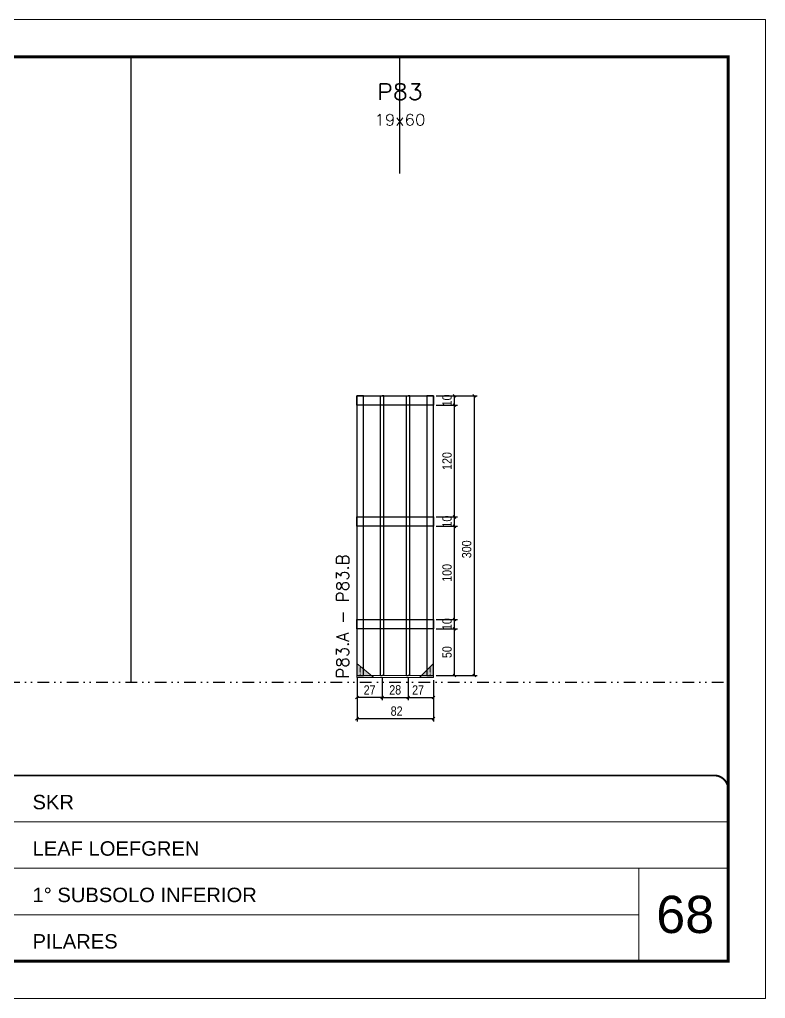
# Model space of a CAD drawing. Extents: x 14400 to 27878, y -21631 to 6985.
# Drawn here: x 19840 to 20640, y -12442 to -11392 of the extents above; entities that cross this region are included whole.
import ezdxf
from ezdxf.enums import TextEntityAlignment as Align

# ---------------------------------------------------------------- set-up
doc = ezdxf.new("R2010")
doc.units = 0
for name, pattern in [('CONTINUO', [0]), ('DASHED', [0.75, 0.5, -0.25]), ('DIVIDE2', [0.625, 0.25, -0.125, 0, -0.125, 0, -0.125]), ('HIDDEN', [0.375, 0.25, -0.125])]:
    doc.linetypes.add(name, pattern=pattern)
for name, color, linetype, lineweight in [('CARIMBO', 255, 'Continuous', 9), ('Folhas', 255, 'Continuous', 9), ('Madeira', 126, 'Continuous', 18), ('Sarr 2.2x7', 40, 'Continuous', 9), ('SARRAFO DE PRESSAO', 251, 'DASHED', 9), ('Texto Seção', 7, 'Continuous', 15)]:
    doc.layers.add(name, color=color, linetype=linetype, lineweight=lineweight)
for name, color, linetype in [('COTA', 241, 'Continuous'), ('Nível', 160, 'Continuous'), ('SARR_2.2x10', 60, 'Continuous'), ('SARR_3.5x7', 81, 'Continuous'), ('SARR_7x7', 40, 'Continuous'), ('Texto de Titulo', 7, 'Continuous'), ('Texto Nível', 251, 'Continuous'), ('Texto Qtd Sarr', 242, 'Continuous')]:
    doc.layers.add(name, color=color, linetype=linetype)
doc.styles.add('ARIAL', font='arial.ttf')
doc.styles.add('COTA TECNICA', font='techl___.ttf', dxfattribs={"height": 10})
doc.styles.add('REGUA-120', font='ROMANS.shx', dxfattribs={"height": 15})
doc.styles.add('ROMANS', font='romans.shx')
doc.dimstyles.new('PAINEL', dxfattribs={"dimtxt": 10, "dimasz": 3, "dimexe": 3, "dimexo": 3, "dimgap": 3, "dimtad": 1, "dimdec": 1, "dimzin": 12, "dimdsep": 46, "dimtxsty": 'COTA TECNICA', "dimblk1": 'OBLIQUE', "dimblk2": 'OBLIQUE', "dimsah": 1, "dimcen": 0.9, "dimclrd": 4, "dimclre": 4, "dimclrt": 240, "dimadec": 1, "dimazin": 3, "dimtfac": 1, "dimtdec": 1, "dimtmove": 0, "dimatfit": 3, "dimfxl": 1, "dimtolj": 1, "dimtzin": 12, "dimarcsym": 0})

# ---------------------------------------------------------------- blocks, each defined once
blk = doc.blocks.new('9999999999')
at = {"color": 30, "linetype": 'CONTINUO'}
for p, q in [((98564.6, 34379.6), (99584, 34379.6)), ((98564.6, 34329.8), (99488, 34329.8)), ((99584, 34329.8), (99488, 34329.8)), ((99488, 34329.8), (99488, 34230.2)), ((98564.6, 34280), (99488, 34280))]:
    blk.add_line(p, q, dxfattribs=at)
at = {"color": 30, "linetype": 'CONTINUO', "const_width": 2}
blk.add_lwpolyline([(99584, 34230.2), (99584, 34414.4, 0.414214), (99569, 34429.4), (98229, 34429.4, 0.414214), (98214, 34414.4), (98214, 34245.2, 0.414214), (98229, 34230.2), (99584, 34230.2)], format="xyb", dxfattribs=at)
at = {"layer": 'Folhas'}
blk.add_lwpolyline([(98139, 34190.2), (99624, 34190.2), (99624, 35240.2), (98139, 35240.2)], close=True, dxfattribs=at)
at = {"layer": 'Folhas', "color": 30, "const_width": 3}
blk.add_lwpolyline([(98214, 34230.2), (99584, 34230.2), (99584, 35200.2), (98214, 35200.2)], close=True, dxfattribs=at)
at = {"color": 7, "linetype": 'Continuous', "ltscale": 5, "style": 'ARIAL'}
for s, height, p in [('SKR', 15.48, (98837.7, 34393.1)), ('LEAF LOEFGREN', 15.483, (98837.7, 34343.3)), ('1° SUBSOLO INFERIOR', 15.483, (98837.7, 34293.5)), ('PILARES', 15.48, (98837.7, 34243.7))]:
    blk.add_text(s, height=height, dxfattribs=at).set_placement(p)
blk = doc.blocks.new('_Oblique')
at = {"color": 0, "linetype": 'ByBlock', "lineweight": -2}
blk.add_line((-0.5, -0.5), (0.5, 0.5), dxfattribs=at)
blk = doc.blocks.new('*D2118')
at = {"layer": 'COTA', "color": 4, "lineweight": -2, "transparency": 16777216}
for p, q in [((20201.8, -12114.2), (20201.8, -12145.4)), ((20283.8, -12114.2), (20283.8, -12145.4)), ((20283.8, -12142.4), (20201.8, -12142.4))]:
    blk.add_line(p, q, dxfattribs=at)
at = {"layer": 'Defpoints', "color": 0, "transparency": 16777216}
for p in [(20201.8, -12111.2), (20283.8, -12111.2), (20201.8, -12142.4)]:
    blk.add_point(p, dxfattribs=at)
at = {"layer": 'COTA', "color": 4, "lineweight": -2, "transparency": 16777216, "xscale": 3, "yscale": 3, "zscale": 3, "rotation": 180}
blk.add_blockref('_Oblique', (20201.8, -12142.4), dxfattribs=at)
at = {"layer": 'COTA', "color": 4, "lineweight": -2, "transparency": 16777216, "xscale": 3, "yscale": 3, "zscale": 3}
blk.add_blockref('_Oblique', (20283.8, -12142.4), dxfattribs=at)
at = {"layer": 'COTA', "color": 240, "transparency": 16777216, "insert": (20244.3, -12134.3), "char_height": 10, "attachment_point": 5, "style": 'COTA TECNICA'}
blk.add_mtext('\\A1;82', dxfattribs=at)
blk = doc.blocks.new('*D2119')
at = {"layer": 'COTA', "color": 4, "lineweight": -2, "transparency": 16777216}
for p, q in [((20201.8, -12099), (20201.8, -12122.7)), ((20228.8, -12099), (20228.8, -12122.7)), ((20228.8, -12119.7), (20201.8, -12119.7))]:
    blk.add_line(p, q, dxfattribs=at)
at = {"layer": 'Defpoints', "color": 0, "transparency": 16777216}
for p in [(20201.8, -12096), (20228.8, -12096), (20201.8, -12119.7)]:
    blk.add_point(p, dxfattribs=at)
at = {"layer": 'COTA', "color": 4, "lineweight": -2, "transparency": 16777216, "xscale": 3, "yscale": 3, "zscale": 3, "rotation": 180}
blk.add_blockref('_Oblique', (20201.8, -12119.7), dxfattribs=at)
at = {"layer": 'COTA', "color": 4, "lineweight": -2, "transparency": 16777216, "xscale": 3, "yscale": 3, "zscale": 3}
blk.add_blockref('_Oblique', (20228.8, -12119.7), dxfattribs=at)
at = {"layer": 'COTA', "color": 240, "transparency": 16777216, "insert": (20215.3, -12111.6), "char_height": 10, "attachment_point": 5, "style": 'COTA TECNICA'}
blk.add_mtext('\\A1;27', dxfattribs=at)
blk = doc.blocks.new('*D2120')
at = {"layer": 'COTA', "color": 4, "lineweight": -2, "transparency": 16777216}
for p, q in [((20256.8, -12099), (20256.8, -12122.7)), ((20283.8, -12101.2), (20283.8, -12122.7)), ((20256.8, -12119.7), (20283.8, -12119.7))]:
    blk.add_line(p, q, dxfattribs=at)
at = {"layer": 'Defpoints', "color": 0, "transparency": 16777216}
for p in [(20256.8, -12096), (20283.8, -12098.2), (20283.8, -12119.7)]:
    blk.add_point(p, dxfattribs=at)
at = {"layer": 'COTA', "color": 4, "lineweight": -2, "transparency": 16777216, "xscale": 3, "yscale": 3, "zscale": 3, "rotation": 180}
blk.add_blockref('_Oblique', (20256.8, -12119.7), dxfattribs=at)
at = {"layer": 'COTA', "color": 4, "lineweight": -2, "transparency": 16777216, "xscale": 3, "yscale": 3, "zscale": 3}
blk.add_blockref('_Oblique', (20283.8, -12119.7), dxfattribs=at)
at = {"layer": 'COTA', "color": 240, "transparency": 16777216, "insert": (20267.3, -12111.6), "char_height": 10, "attachment_point": 5, "style": 'COTA TECNICA'}
blk.add_mtext('\\A1;27', dxfattribs=at)
blk = doc.blocks.new('*D2121')
at = {"layer": 'COTA', "color": 4, "lineweight": -2, "transparency": 16777216}
for p, q in [((20286.8, -12046), (20309.5, -12046)), ((20306.5, -12096), (20306.5, -12046)), ((20286.8, -12096), (20309.5, -12096))]:
    blk.add_line(p, q, dxfattribs=at)
at = {"layer": 'Defpoints', "color": 0, "transparency": 16777216}
for p in [(20283.8, -12046), (20306.5, -12046), (20283.8, -12096)]:
    blk.add_point(p, dxfattribs=at)
at = {"layer": 'COTA', "color": 4, "lineweight": -2, "transparency": 16777216, "xscale": 3, "yscale": 3, "zscale": 3}
for p, rotation in [((20306.5, -12046), 90), ((20306.5, -12096), 270)]:
    blk.add_blockref('_Oblique', p, dxfattribs=dict(at, rotation=rotation))
at = {"layer": 'COTA', "color": 240, "transparency": 16777216, "insert": (20298.4, -12071), "char_height": 10, "attachment_point": 5, "rotation": 90, "style": 'COTA TECNICA'}
blk.add_mtext('\\A1;50', dxfattribs=at)
blk = doc.blocks.new('*D2122')
at = {"layer": 'COTA', "color": 4, "lineweight": -2, "transparency": 16777216}
for p, q in [((20228.8, -12099), (20228.8, -12122.7)), ((20256.8, -12099), (20256.8, -12122.7)), ((20228.8, -12119.7), (20256.8, -12119.7))]:
    blk.add_line(p, q, dxfattribs=at)
at = {"layer": 'Defpoints', "color": 0, "transparency": 16777216}
for p in [(20228.8, -12096), (20256.8, -12096), (20256.8, -12119.7)]:
    blk.add_point(p, dxfattribs=at)
at = {"layer": 'COTA', "color": 4, "lineweight": -2, "transparency": 16777216, "xscale": 3, "yscale": 3, "zscale": 3, "rotation": 180}
blk.add_blockref('_Oblique', (20228.8, -12119.7), dxfattribs=at)
at = {"layer": 'COTA', "color": 4, "lineweight": -2, "transparency": 16777216, "xscale": 3, "yscale": 3, "zscale": 3}
blk.add_blockref('_Oblique', (20256.8, -12119.7), dxfattribs=at)
at = {"layer": 'COTA', "color": 240, "transparency": 16777216, "insert": (20242.8, -12111.6), "char_height": 10, "attachment_point": 5, "style": 'COTA TECNICA'}
blk.add_mtext('\\A1;28', dxfattribs=at)
blk = doc.blocks.new('*D2123')
at = {"layer": 'COTA', "color": 4, "lineweight": -2, "transparency": 16777216}
for p, q in [((20286.8, -12036), (20309.5, -12036)), ((20306.5, -12046), (20306.5, -12036)), ((20286.8, -12046), (20309.5, -12046))]:
    blk.add_line(p, q, dxfattribs=at)
at = {"layer": 'Defpoints', "color": 0, "transparency": 16777216}
for p in [(20283.8, -12036), (20306.5, -12036), (20283.8, -12046)]:
    blk.add_point(p, dxfattribs=at)
at = {"layer": 'COTA', "color": 4, "lineweight": -2, "transparency": 16777216, "xscale": 3, "yscale": 3, "zscale": 3}
for p, rotation in [((20306.5, -12036), 90), ((20306.5, -12046), 270)]:
    blk.add_blockref('_Oblique', p, dxfattribs=dict(at, rotation=rotation))
at = {"layer": 'COTA', "color": 240, "transparency": 16777216, "insert": (20298.4, -12041), "char_height": 10, "attachment_point": 5, "rotation": 90, "style": 'COTA TECNICA'}
blk.add_mtext('\\A1;10', dxfattribs=at)
blk = doc.blocks.new('*D2124')
at = {"layer": 'COTA', "color": 4, "lineweight": -2, "transparency": 16777216}
for p, q in [((20286.8, -11936), (20309.5, -11936)), ((20306.5, -12036), (20306.5, -11936)), ((20286.8, -12036), (20309.5, -12036))]:
    blk.add_line(p, q, dxfattribs=at)
at = {"layer": 'Defpoints', "color": 0, "transparency": 16777216}
for p in [(20283.8, -11936), (20306.5, -11936), (20283.8, -12036)]:
    blk.add_point(p, dxfattribs=at)
at = {"layer": 'COTA', "color": 4, "lineweight": -2, "transparency": 16777216, "xscale": 3, "yscale": 3, "zscale": 3}
for p, rotation in [((20306.5, -11936), 90), ((20306.5, -12036), 270)]:
    blk.add_blockref('_Oblique', p, dxfattribs=dict(at, rotation=rotation))
at = {"layer": 'COTA', "color": 240, "transparency": 16777216, "insert": (20298.4, -11986), "char_height": 10, "attachment_point": 5, "rotation": 90, "style": 'COTA TECNICA'}
blk.add_mtext('\\A1;100', dxfattribs=at)
blk = doc.blocks.new('*D2125')
at = {"layer": 'COTA', "color": 4, "lineweight": -2, "transparency": 16777216}
for p, q in [((20286.8, -11926), (20309.5, -11926)), ((20306.5, -11936), (20306.5, -11926)), ((20286.8, -11936), (20309.5, -11936))]:
    blk.add_line(p, q, dxfattribs=at)
at = {"layer": 'Defpoints', "color": 0, "transparency": 16777216}
for p in [(20283.8, -11926), (20306.5, -11926), (20283.8, -11936)]:
    blk.add_point(p, dxfattribs=at)
at = {"layer": 'COTA', "color": 4, "lineweight": -2, "transparency": 16777216, "xscale": 3, "yscale": 3, "zscale": 3}
for p, rotation in [((20306.5, -11926), 90), ((20306.5, -11936), 270)]:
    blk.add_blockref('_Oblique', p, dxfattribs=dict(at, rotation=rotation))
at = {"layer": 'COTA', "color": 240, "transparency": 16777216, "insert": (20298.4, -11931), "char_height": 10, "attachment_point": 5, "rotation": 90, "style": 'COTA TECNICA'}
blk.add_mtext('\\A1;10', dxfattribs=at)
blk = doc.blocks.new('*D2126')
at = {"layer": 'COTA', "color": 4, "lineweight": -2, "transparency": 16777216}
for p, q in [((20286.8, -11806), (20309.5, -11806)), ((20306.5, -11926), (20306.5, -11806)), ((20286.8, -11926), (20309.5, -11926))]:
    blk.add_line(p, q, dxfattribs=at)
at = {"layer": 'Defpoints', "color": 0, "transparency": 16777216}
for p in [(20283.8, -11806), (20306.5, -11806), (20283.8, -11926)]:
    blk.add_point(p, dxfattribs=at)
at = {"layer": 'COTA', "color": 4, "lineweight": -2, "transparency": 16777216, "xscale": 3, "yscale": 3, "zscale": 3}
for p, rotation in [((20306.5, -11806), 90), ((20306.5, -11926), 270)]:
    blk.add_blockref('_Oblique', p, dxfattribs=dict(at, rotation=rotation))
at = {"layer": 'COTA', "color": 240, "transparency": 16777216, "insert": (20298.4, -11866), "char_height": 10, "attachment_point": 5, "rotation": 90, "style": 'COTA TECNICA'}
blk.add_mtext('\\A1;120', dxfattribs=at)
blk = doc.blocks.new('*D2127')
at = {"layer": 'COTA', "color": 4, "lineweight": -2, "transparency": 16777216}
for p, q in [((20286.8, -11796), (20309.5, -11796)), ((20306.5, -11806), (20306.5, -11796)), ((20286.8, -11806), (20309.5, -11806))]:
    blk.add_line(p, q, dxfattribs=at)
at = {"layer": 'Defpoints', "color": 0, "transparency": 16777216}
for p in [(20283.8, -11796), (20306.5, -11796), (20283.8, -11806)]:
    blk.add_point(p, dxfattribs=at)
at = {"layer": 'COTA', "color": 4, "lineweight": -2, "transparency": 16777216, "xscale": 3, "yscale": 3, "zscale": 3}
for p, rotation in [((20306.5, -11796), 90), ((20306.5, -11806), 270)]:
    blk.add_blockref('_Oblique', p, dxfattribs=dict(at, rotation=rotation))
at = {"layer": 'COTA', "color": 240, "transparency": 16777216, "insert": (20298.4, -11801), "char_height": 10, "attachment_point": 5, "rotation": 90, "style": 'COTA TECNICA'}
blk.add_mtext('\\A1;10', dxfattribs=at)
blk = doc.blocks.new('*D2128')
at = {"layer": 'COTA', "color": 4, "lineweight": -2, "transparency": 16777216}
for p, q in [((20286.8, -11796), (20330.7, -11796)), ((20327.7, -12096), (20327.7, -11796)), ((20286.8, -12096), (20330.7, -12096))]:
    blk.add_line(p, q, dxfattribs=at)
at = {"layer": 'Defpoints', "color": 0, "transparency": 16777216}
for p in [(20283.8, -11796), (20327.7, -11796), (20283.8, -12096)]:
    blk.add_point(p, dxfattribs=at)
at = {"layer": 'COTA', "color": 4, "lineweight": -2, "transparency": 16777216, "xscale": 3, "yscale": 3, "zscale": 3}
for p, rotation in [((20327.7, -11796), 90), ((20327.7, -12096), 270)]:
    blk.add_blockref('_Oblique', p, dxfattribs=dict(at, rotation=rotation))
at = {"layer": 'COTA', "color": 240, "transparency": 16777216, "insert": (20319.5, -11960.7), "char_height": 10, "attachment_point": 5, "rotation": 90, "style": 'COTA TECNICA'}
blk.add_mtext('\\A1;300', dxfattribs=at)
blk = doc.blocks.new('titulo1')
at = {"layer": 'Defpoints', "color": 252, "linetype": 'HIDDEN', "ltscale": 2}
blk.add_line((0, 0), (0, 125), dxfattribs=at)
at = {"layer": 'Defpoints', "style": 'ROMANS', "oblique": 15}
blk.add_attdef('FOLHA', text='', height=10, dxfattribs=at).set_placement((0, 15.6), align=Align.MIDDLE_CENTER)
at = {"layer": 'Texto Qtd Sarr', "color": 3, "style": 'ROMANS', "oblique": 15}
for tag, height, p in [('TITULO', 17, (0, 71.4)), ('SEÇÃO', 12, (0, 41.5))]:
    blk.add_attdef(tag, text='', height=height, dxfattribs=at).set_placement(p, align=Align.MIDDLE_CENTER)

msp = doc.modelspace()

# ---------------------------------------------------------------- hatches: boundary and pattern name
at = {"layer": 'Madeira'}
h = msp.add_hatch(color=252, dxfattribs=at)
h.dxf.hatch_style = 2
h.paths.add_polyline_path([(20201.79, -12083.19), (20201.79, -12098.19), (20219.79, -12098.19)])
h = msp.add_hatch(color=252, dxfattribs=at)
h.dxf.hatch_style = 2
h.paths.add_polyline_path([(20283.79, -12083.19), (20283.79, -12098.19), (20268.79, -12098.19)])

# ---------------------------------------------------------------- linework, layer by layer
msp.add_line((20201.79, -12095.99), (20201.79, -12098.19), dxfattribs=at)
msp.add_line((20201.79, -12095.99), (20201.79, -12098.19), dxfattribs=at)
msp.add_line((20201.79, -12095.99), (20201.79, -12098.19), dxfattribs=at)
at = {"layer": 'Madeira', "color": 1, "linetype": 'HIDDEN'}
for p, q in [((20211.63, -12095.99), (20201.79, -12095.99)), ((20211.63, -12095.99), (20201.79, -12095.99)), ((20217.59, -12095.99), (20201.79, -12095.99)), ((20205.29, -12086.69), (20205.29, -12095.99)), ((20205.29, -12086.69), (20205.29, -12095.99)), ((20208.79, -12090.19), (20208.79, -12095.99)), ((20270.99, -12095.99), (20283.79, -12095.99)), ((20273.96, -12095.99), (20283.79, -12095.99)), ((20273.96, -12095.99), (20283.79, -12095.99)), ((20280.29, -12086.69), (20280.29, -12095.99)), ((20280.29, -12086.69), (20280.29, -12095.99))]:
    msp.add_line(p, q, dxfattribs=at)
at = {"layer": 'Madeira', "color": 0}
for points in [[(20201.79, -12083.19), (20201.79, -12098.19), (20219.79, -12098.19), (20201.79, -12083.19)], [(20283.79, -12083.19), (20283.79, -12098.19), (20268.79, -12098.19), (20283.79, -12083.19)]]:
    msp.add_lwpolyline(points, dxfattribs=at)
at = {"layer": 'Nível', "color": 4, "linetype": 'DIVIDE2', "ltscale": 50}
msp.add_line((19229.97, -12103.19), (20599.97, -12103.19), dxfattribs=at)
at = {"layer": 'Sarr 2.2x7'}
msp.add_lwpolyline([(20283.79, -12095.99), (20201.79, -12095.99), (20201.79, -12098.19), (20283.79, -12098.19)], close=True, dxfattribs=at)
at = {"layer": 'SARR_2.2x10'}
for points in [[(20201.79, -11796.03), (20283.79, -11796.03), (20283.79, -11806.03), (20201.79, -11806.03)], [(20201.79, -11926.03), (20283.79, -11926.03), (20283.79, -11936.03), (20201.79, -11936.03)], [(20201.79, -12036.03), (20283.79, -12036.03), (20283.79, -12046.03), (20201.79, -12046.03)]]:
    msp.add_lwpolyline(points, close=True, dxfattribs=at)
at = {"layer": 'SARR_3.5x7'}
for p, q in [((20227.04, -12095.99), (20227.04, -11796.03)), ((20227.04, -11796.03), (20228.79, -11796.03)), ((20230.54, -11796.03), (20228.79, -11796.03)), ((20230.54, -12095.99), (20230.54, -11796.03)), ((20255.04, -12095.99), (20255.04, -11796.03)), ((20255.04, -11796.03), (20256.79, -11796.03)), ((20258.54, -11796.03), (20256.79, -11796.03)), ((20258.54, -12095.99), (20258.54, -11796.03)), ((20227.04, -12095.99), (20228.79, -12095.99)), ((20230.54, -12095.99), (20228.79, -12095.99)), ((20255.04, -12095.99), (20256.79, -12095.99)), ((20258.54, -12095.99), (20256.79, -12095.99))]:
    msp.add_line(p, q, dxfattribs=at)
at = {"layer": 'SARR_7x7'}
for points in [[(20201.79, -12095.99), (20208.79, -12095.99), (20208.79, -11796.03), (20201.79, -11796.03)], [(20276.79, -12095.99), (20283.79, -12095.99), (20283.79, -11796.03), (20276.79, -11796.03)]]:
    msp.add_lwpolyline(points, close=True, dxfattribs=at)
at = {"layer": 'Texto Nível'}
msp.add_line((19958.99, -11432.47), (19958.99, -12103.19), dxfattribs=at)

# ---------------------------------------------------------------- block references
at = {"layer": 'SARRAFO DE PRESSAO', "color": 6, "linetype": 'ByBlock'}
msp.add_blockref('9999999999', (-78984.01, -46632.68), dxfattribs=at)
at = {"layer": 'Texto Seção'}
ref = msp.add_blockref('titulo1', (20247.81, -11557.47), dxfattribs=at)
ref.add_attrib('TITULO', 'P83', dxfattribs={"layer": 'Texto de Titulo', "color": 7, "height": 17, "style": 'ROMANS', "width": 1.1}).set_placement((20247.81, -11469.97), align=Align.MIDDLE_CENTER)
ref.add_attrib('SEÇÃO', '19x60', dxfattribs={"layer": 'Texto de Titulo', "color": 7, "height": 12, "style": 'ROMANS', "width": 1.1}).set_placement((20247.81, -11499.97), align=Align.MIDDLE_CENTER)

# ---------------------------------------------------------------- texts
at = {"layer": 'CARIMBO', "style": 'ARIAL'}
msp.add_text('68', height=40, dxfattribs=at).set_placement((20522.83, -12372.33))
at = {"layer": 'Texto Seção', "style": 'REGUA-120'}
msp.add_text('P83.A - P83.B', height=13, rotation=90, dxfattribs=at).set_placement((20192.92, -12099.31))

# ---------------------------------------------------------------- dimensions: what is measured, and where the dimension line sits
at = {"layer": 'COTA'}
for base, p1, p2, angle, picture, middle in [((20306.49, -11795.99), (20283.79, -11805.99), (20283.79, -11795.99), 90, '*D2127', (20306.49, -11800.99)), ((20327.71, -11796.03), (20283.79, -12096.03), (20283.79, -11796.03), 90, '*D2128', (20327.71, -11960.73)), ((20306.49, -11925.99), (20283.79, -11935.99), (20283.79, -11925.99), 90, '*D2125', (20306.49, -11930.99)), ((20306.49, -12035.99), (20283.79, -12045.99), (20283.79, -12035.99), 90, '*D2123', (20306.49, -12040.99)), ((20201.79, -12142.37), (20283.79, -12111.19), (20201.79, -12111.19), 180, '*D2118', (20244.29, -12142.37))]:
    dim = msp.add_linear_dim(base=base, p1=p1, p2=p2, angle=angle, dimstyle='PAINEL', override={"dimtmove": 1}, dxfattribs=at)
    dim.commit()
    dim.dimension.update_dxf_attribs({"geometry": picture, "text_midpoint": middle, "dimtype": 160})
for base, p1, p2, angle, picture, middle in [((20306.49, -11805.99), (20283.79, -11925.99), (20283.79, -11805.99), 90, '*D2126', (20298.39, -11865.99)), ((20306.49, -11935.99), (20283.79, -12035.99), (20283.79, -11935.99), 90, '*D2124', (20298.39, -11985.99)), ((20306.49, -12045.99), (20283.79, -12095.99), (20283.79, -12045.99), 90, '*D2121', (20298.38, -12070.99)), ((20201.79, -12119.69), (20228.79, -12095.99), (20201.79, -12095.99), 180, '*D2119', (20215.29, -12111.62))]:
    dim = msp.add_linear_dim(base=base, p1=p1, p2=p2, angle=angle, dimstyle='PAINEL', override={"dimtmove": 1}, dxfattribs=at)
    dim.commit()
    dim.dimension.update_dxf_attribs({"geometry": picture, "text_midpoint": middle})
dim = msp.add_linear_dim(base=(20256.79, -12119.69), p1=(20228.79, -12095.99), p2=(20256.79, -12095.99), dimstyle='PAINEL', override={"dimtmove": 1}, dxfattribs=at)
dim.commit()
dim.dimension.update_dxf_attribs({"geometry": '*D2122', "text_midpoint": (20242.79, -12111.6)})
dim = msp.add_linear_dim(base=(20283.79, -12119.69), p1=(20256.79, -12095.99), p2=(20283.79, -12098.19), dimstyle='PAINEL', override={"dimtmove": 1}, dxfattribs=at)
dim.commit()
dim.dimension.update_dxf_attribs({"geometry": '*D2120', "text_midpoint": (20267.29, -12119.69), "dimtype": 160})

doc.saveas('drawing.dxf')
